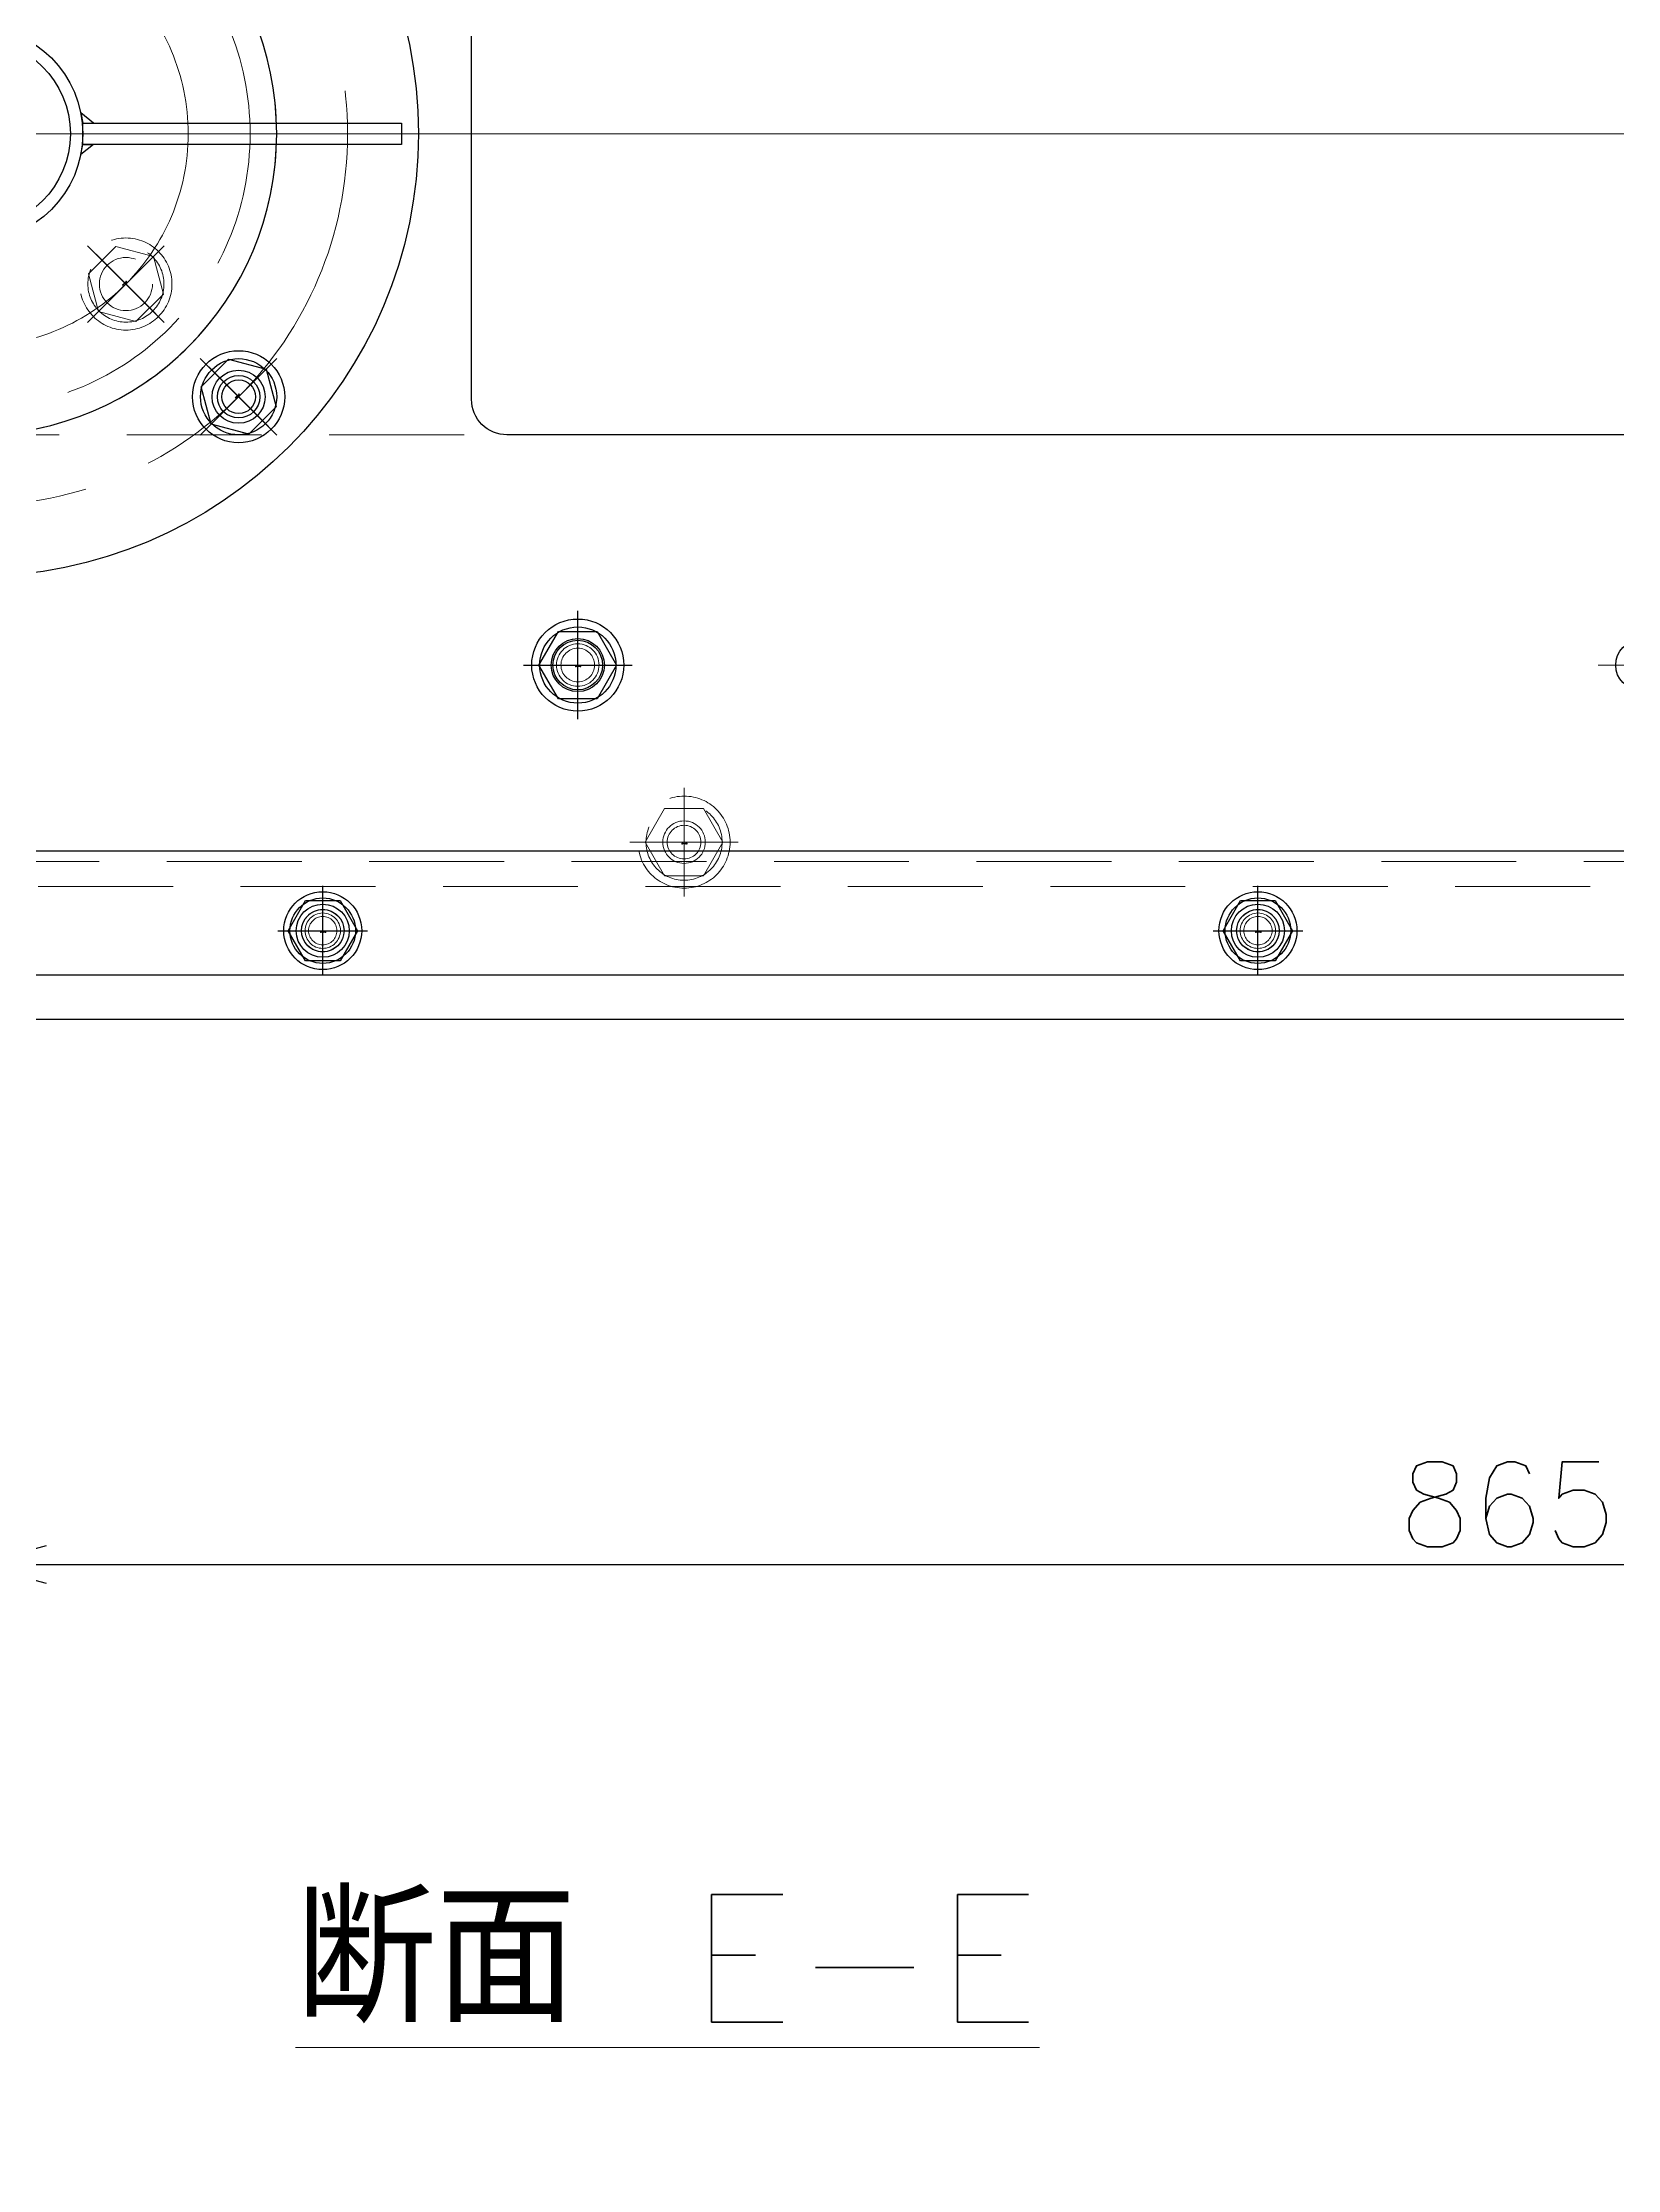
# Model space of a CAD drawing. Header units: millimetres. Extents: x -16130 to 36813, y -8099 to 27484.
# Drawn here: x 12467 to 12912, y 15682 to 16282 of the extents above; entities that cross this region are included whole.
import ezdxf
from ezdxf import colors
from ezdxf.entities.mleader import LeaderData, LeaderLine
from ezdxf.enums import TextEntityAlignment as Align
from ezdxf.math import Vec2, Vec3

# ---------------------------------------------------------------- set-up
doc = ezdxf.new("R2010")
doc.units = ezdxf.units.MM
doc.header["$LTSCALE"] = 6
doc.header["$PDMODE"] = 99
doc.header["$PDSIZE"] = 1
doc.linetypes.add('CENTER2', pattern=[28.575, 19.05, -3.175, 3.175, -3.175])
doc.linetypes.add('HIDDEN', pattern=[9.525, 6.35, -3.175])
for name, color, linetype, lineweight in [('04_HIDDEN', 2, 'HIDDEN', 13), ('05_CENTER', 4, 'CENTER2', 13), ('08_DIM', 3, 'Continuous', 13)]:
    doc.layers.add(name, color=color, linetype=linetype, lineweight=lineweight)
doc.layers.add('10_DRAFT', color=8, linetype='Continuous', lineweight=0, plot=False)
doc.styles.add('KSS_TXT', font='txt.shx', dxfattribs={"bigfont": 'extfont2.shx'})
doc.styles.add('KSS_TXT_L', font='txt.shx', dxfattribs={"height": 3, "bigfont": 'extfont2.shx'})
doc.styles.get("Standard").update_dxf_attribs({"font": 'txt.shx', "bigfont": 'extfont2.shx'})
doc.dimstyles.new('KSS_DIM', dxfattribs={"dimtxt": 3, "dimasz": 2.5, "dimexe": 1.25, "dimexo": 0.625, "dimtad": 1, "dimdsep": 46, "dimtxsty": 'KSS_TXT', "dimblk": 'OPEN30', "dimcen": 0, "dimazin": 2, "dimtfac": 0.75, "dimtmove": 0, "dimatfit": 3, "dimldrblk": 'OPEN30', "dimfxl": 1, "dimtolj": 1, "dimarcsym": 0})

# ---------------------------------------------------------------- blocks, each defined once
blk = doc.blocks.new('M10Tz_1_1_1')
at = {"color": 0}
for radius in [5, 4]:
    blk.add_circle((0, 0), radius, dxfattribs=at)
at = {"layer": '05_CENTER'}
for p, q in [((0, -8.34), (0, 8.34)), ((8.34, 0), (-8.34, 0))]:
    blk.add_line(p, q, dxfattribs=at)
blk = doc.blocks.new('A$C275A7328_1_1_1')
at = {"color": 0}
for points in [[(-1029, -47.5), (-1029, 357.5)], [(-9, 357.5), (-9, 354.5)], [(-9, -46), (-9, -47.5)]]:
    blk.add_lwpolyline(points, dxfattribs=at)
blk.add_lwpolyline([(-749, 240), (-189, 240, -0.414214), (-179, 230), (-179, 80, -0.414214), (-189, 70), (-749, 70, -0.414214), (-759, 80), (-759, 230, -0.414214)], format="xyb", close=True, dxfattribs=at)
for centre, radius in [((-729, 305), 7), ((-429, 305), 7), ((-973.25, 229.25), 6), ((-824.75, 229.25), 6), ((-973.25, 229.25), 4.75), ((-824.75, 229.25), 4.75), ((-973.25, 80.75), 6), ((-973.25, 80.75), 4.75), ((-824.75, 80.75), 6), ((-824.75, 80.75), 4.75), ((-729, 5), 7), ((-429, 5), 7)]:
    blk.add_circle(centre, radius, dxfattribs=at)
at = {"layer": '04_HIDDEN', "color": 0}
for p, q in [((-1029, 362.5), (-1024, 367.5)), ((-980, 367.5), (-979, 366.5)), ((-979, 366.5), (-979, 365.5)), ((-58, 367.5), (-59, 366.5)), ((-59, 366.5), (-59, 365.5)), ((-14, 367.5), (-9, 362.5)), ((-1029, 357.5), (-1029, 362.5)), ((-64, 360.5), (-974, 360.5)), ((-9, 362.5), (-9, 357.5)), ((-1029, -52.5), (-1029, -47.5)), ((-9, -47.5), (-9, -52.5)), ((-1024, -57.5), (-1029, -52.5)), ((-64, -50.5), (-974, -50.5)), ((-9, -52.5), (-14, -57.5)), ((-980, -57.5), (-979, -56.5)), ((-979, -56.5), (-979, -55.5)), ((-59, -56.5), (-59, -55.5)), ((-58, -57.5), (-59, -56.5))]:
    blk.add_line(p, q, dxfattribs=at)
at = {"layer": '04_HIDDEN'}
blk.add_lwpolyline([(-9, 355), (-9, -46)], dxfattribs=at)
blk.add_circle((-899, 155), 85, dxfattribs=at)
at = {"layer": '04_HIDDEN', "color": 0}
for centre, start, end in [((-974, 365.5), 180, 270), ((-64, 365.5), 270, 0), ((-974, -55.5), 90, 180), ((-64, -55.5), 0, 90)]:
    blk.add_arc(centre, 5, start, end, dxfattribs=at)
at = {"layer": '05_CENTER'}
for p, q in [((-729, 293.01), (-729, 316.99)), ((-429, 293.01), (-429, 316.99)), ((-717.01, 305), (-740.99, 305)), ((-417.01, 305), (-440.99, 305)), ((-899, 275.12), (-899, 34.88)), ((-965.94, 221.94), (-980.55, 236.55)), ((-832.06, 221.94), (-817.45, 236.55)), ((-1044.71, 155), (5.73, 155)), ((-965.94, 88.06), (-980.55, 73.45)), ((-832.06, 88.06), (-817.45, 73.45)), ((-729, 16.99), (-729, -6.99)), ((-429, 16.99), (-429, -6.99)), ((-717.01, 5), (-740.99, 5)), ((-417.01, 5), (-440.99, 5))]:
    blk.add_line(p, q, dxfattribs=at)
blk.add_circle((-899, 155), 105, dxfattribs=at)
at = {"layer": '10_DRAFT'}
for p, q in [((-1024, 367.5), (-980, 367.5)), ((-58, 367.5), (-14, 367.5)), ((-1024, -57.5), (-980, -57.5)), ((-58, -57.5), (-14, -57.5))]:
    blk.add_line(p, q, dxfattribs=at)
for p in [(-159, 340), (-19, 340), (-159, 305), (-19, 305), (-159, 5), (-19, 5), (-159, -30), (-19, -30)]:
    blk.add_blockref('M10Tz_1_1_1', p)
blk = doc.blocks.new('A$C285C78E6_1_1_1_1')
at = {"color": 0, "linetype": 'CENTER2'}
for p, q in [((0, -15.31), (0, 15.31)), ((-15.31, 0), (15.31, 0))]:
    blk.add_line(p, q, dxfattribs=at)
at = {"color": 0}
for p, q in [((-10.97, 0), (-5.48, 9.5)), ((-5.48, 9.5), (5.48, 9.5)), ((5.48, 9.5), (10.97, 0)), ((-5.48, -9.5), (-10.97, 0)), ((10.97, 0), (5.48, -9.5)), ((5.48, -9.5), (-5.48, -9.5))]:
    blk.add_line(p, q, dxfattribs=at)
for radius in [13, 10.75]:
    blk.add_circle((0, 0), radius, dxfattribs=at)
at = {"layer": '10_DRAFT', "style": 'KSS_TXT_L'}
blk.add_text('BT-M12', height=0.3, dxfattribs=at).set_placement((-0.7, -0.55))
blk = doc.blocks.new('A$C4BF22672_1_1')
at = {"color": 0}
for p, q in [((-103, -60), (-103, 60)), ((-103, 60), (-3, 60)), ((-85, 25), (-71, 25)), ((-93, 13), (-93, 22)), ((-93, 13), (-103, 13)), ((-63, 17), (-63, -17)), ((-93, -13), (-103, -13)), ((-93, -22), (-93, -13)), ((-71, -25), (-85, -25)), ((-3, -60), (-103, -60))]:
    blk.add_line(p, q, dxfattribs=at)
for points in [[(-3, 30.25), (-3, 120.25), (3, 120.25), (3, 30.25)], [(30.25, 3), (120.25, 3), (120.25, -3), (30.25, -3)], [(-3, -30.25), (-3, -120.25), (3, -120.25), (3, -30.25)]]:
    blk.add_lwpolyline(points, close=True, dxfattribs=at)
at = {"color": 3}
for points in [[(-3, 60), (-6, 60), (-6, 60), (-3, 63)], [(-3, 30.25), (-3, 33.25), (-5.89, 29.67), (-5.89, 29.67)], [(3, 30.25), (3, 33.25), (5.89, 29.67), (5.89, 29.67)], [(30.25, 3), (33.25, 3), (29.67, 5.89), (29.67, 5.89)], [(30.25, -3), (33.25, -3), (29.67, -5.89), (29.67, -5.89)], [(-3, -30.25), (-3, -33.25), (-5.89, -29.67), (-5.89, -29.67)], [(3, -30.25), (3, -33.25), (5.89, -29.67), (5.89, -29.67)], [(-3, -60), (-6, -60), (-6, -60), (-3, -63)], [(-3, -60), (-6, -60), (-6, -60), (-3, -63)]]:
    blk.add_lwpolyline(points, close=True, dxfattribs=at)
at = {"color": 0}
for centre, radius in [((0, 0), 125), ((-74.25, 74.25), 7.5), ((74.25, 74.25), 7.5), ((0, 0), 30.25), ((0, 0), 26.75), ((-74.25, -74.25), 7.5), ((74.25, -74.25), 7.5)]:
    blk.add_circle(centre, radius, dxfattribs=at)
for centre, start, end in [((-85, 17), 90, 180), ((-71, 17), 0, 90), ((-85, -17), 180, 270), ((-71, -17), 270, 0)]:
    blk.add_arc(centre, 8, start, end, dxfattribs=at)
at = {"layer": '04_HIDDEN'}
for p, q in [((-93, 60), (-93, 22)), ((-93, -22), (-93, -60))]:
    blk.add_line(p, q, dxfattribs=at)
for centre, radius in [((0, 0), 77.5), ((-42.43, 42.43), 7.5), ((42.43, 42.43), 7.5), ((-42.43, -42.43), 7.5), ((42.43, -42.43), 7.5)]:
    blk.add_circle(centre, radius, dxfattribs=at)
at = {"layer": '05_CENTER'}
for p, q in [((0, -133.98), (0, 133.98)), ((-82.67, 82.67), (-65.82, 65.82)), ((82.67, 82.67), (65.82, 65.82)), ((-50.85, 50.85), (-34, 34)), ((50.85, 50.85), (34, 34)), ((133.98, 0), (-133.98, 0)), ((-50.85, -50.85), (-34, -34)), ((50.85, -50.85), (34, -34)), ((-82.67, -82.67), (-65.82, -65.82)), ((82.67, -82.67), (65.82, -65.82))]:
    blk.add_line(p, q, dxfattribs=at)
for radius in [105, 60]:
    blk.add_circle((0, 0), radius, dxfattribs=at)
blk = doc.blocks.new('A$C430270C7_1_1')
blk.add_blockref('A$C4BF22672_1_1', (0, 0))
for p, rotation in [((-74.25, 74.25), 45), ((74.25, 74.25), 315), ((-74.25, -74.25), 135), ((74.25, -74.25), 225.000028102088)]:
    blk.add_blockref('A$C285C78E6_1_1_1_1', p, dxfattribs=dict(rotation=rotation))
at = {"layer": '04_HIDDEN'}
for p, rotation in [((-42.43, 42.43), 45.00002810208804), ((42.43, 42.43), 315), ((-42.43, -42.43), 135), ((42.43, -42.43), 225.000028102088)]:
    blk.add_blockref('A$C285C78E6_1_1_1_1', p, dxfattribs=dict(at, rotation=rotation))
blk = doc.blocks.new('_Open30')
at = {"color": 0, "linetype": 'ByBlock', "lineweight": -2}
for p, q in [((-1, 0.268), (0, 0)), ((0, 0), (-1, -0.268)), ((0, 0), (-1, 0))]:
    blk.add_line(p, q, dxfattribs=at)
blk = doc.blocks.new('*D2294')
at = {"layer": '08_DIM', "color": 0, "lineweight": -2, "transparency": 16777216}
for p, q in [((13313.33, 16140.73), (13313.33, 15842.78)), ((12448.33, 16117.74), (12448.33, 15842.78)), ((12468.33, 15852.78), (13293.33, 15852.78))]:
    blk.add_line(p, q, dxfattribs=at)
at = {"layer": 'Defpoints', "color": 0, "transparency": 16777216}
for p in [(13313.33, 16145.73), (12448.33, 16122.74), (13313.33, 15852.78)]:
    blk.add_point(p, dxfattribs=at)
at = {"layer": '08_DIM', "color": 0, "lineweight": -2, "transparency": 16777216, "xscale": 20, "yscale": 20, "zscale": 20, "rotation": 180}
blk.add_blockref('_Open30', (12448.33, 15852.78), dxfattribs=at)
at = {"layer": '08_DIM', "color": 0, "lineweight": -2, "transparency": 16777216, "xscale": 20, "yscale": 20, "zscale": 20}
blk.add_blockref('_Open30', (13313.33, 15852.78), dxfattribs=at)
at = {"layer": '08_DIM', "color": 0, "transparency": 16777216, "insert": (12880.83, 15869.79), "char_height": 24, "attachment_point": 5, "style": 'KSS_TXT'}
blk.add_mtext('\\A1;865', dxfattribs=at)
blk = doc.blocks.new('A$C13BE1A45_1_1')
at = {"color": 0}
blk.add_lwpolyline([(42, -25), (1498, -25), (1500, -23), (1500, 473), (1498, 475), (42, 475), (40, 473), (40, -23)], close=True, dxfattribs=at)
for centre in [(730, 75), (658, 0), (922, 0)]:
    blk.add_circle(centre, 7.5, dxfattribs=at)
blk.add_arc((560, 225), 85, 270, 90, dxfattribs=at)
at = {"layer": '05_CENTER'}
for p, q in [((730, 87.04), (730, 62.96)), ((742.04, 75), (717.96, 75)), ((658, 12.04), (658, -12.04)), ((922, 12.04), (922, -12.04)), ((670.04, 0), (645.96, 0)), ((934.04, 0), (909.96, 0))]:
    blk.add_line(p, q, dxfattribs=at)
at = {"layer": '10_DRAFT'}
blk.add_line((40, 225), (1500, 225), dxfattribs=at)
blk = doc.blocks.new('A$C7EFF71DC_1_1_1')
at = {"color": 0}
blk.add_lwpolyline([(-23, -12.5), (1343, -12.5), (1345, -10.5), (1345, 10.5), (1343, 12.5), (-23, 12.5), (-25, 10.5), (-25, -10.5)], close=True, dxfattribs=at)
for centre in [(528, 0), (792, 0)]:
    blk.add_circle(centre, 6, dxfattribs=at)
at = {"layer": '05_CENTER'}
for p, q in [((528, -9.34), (528, 9.34)), ((792, -9.34), (792, 9.34)), ((537.34, 0), (518.66, 0)), ((801.34, 0), (782.66, 0))]:
    blk.add_line(p, q, dxfattribs=at)
blk = doc.blocks.new('A$C55004500_1_1')
at = {"color": 0}
blk.add_lwpolyline([(-23, -12.5), (1343, -12.5), (1345, -10.5), (1345, 20.5), (1343, 22.5), (-23, 22.5), (-25, 20.5), (-25, -10.5)], close=True, dxfattribs=at)
for centre in [(528, 0), (792, 0)]:
    blk.add_circle(centre, 6, dxfattribs=at)
at = {"layer": '05_CENTER'}
for p, q in [((528, -9.34), (528, 9.34)), ((792, -9.34), (792, 9.34)), ((537.34, 0), (518.66, 0)), ((801.34, 0), (782.66, 0))]:
    blk.add_line(p, q, dxfattribs=at)
blk = doc.blocks.new('A$C491655AE_1_1_1_1')
at = {"color": 0, "linetype": 'CENTER2'}
for p, q in [((0, -12.64), (0, 12.64)), ((-12.64, 0), (12.64, 0))]:
    blk.add_line(p, q, dxfattribs=at)
at = {"color": 0}
for p, q in [((-9.81, 0), (-4.91, 8.5)), ((-4.91, 8.5), (4.91, 8.5)), ((4.91, 8.5), (9.81, 0)), ((-4.91, -8.5), (-9.81, 0)), ((9.81, 0), (4.91, -8.5)), ((4.91, -8.5), (-4.91, -8.5))]:
    blk.add_line(p, q, dxfattribs=at)
for radius in [11, 9.25]:
    blk.add_circle((0, 0), radius, dxfattribs=at)
at = {"layer": '10_DRAFT', "style": 'KSS_TXT_L'}
blk.add_text('BT-M10', height=0.3, dxfattribs=at).set_placement((-0.7, -0.54))
blk = doc.blocks.new('A$C1FDB05AD_1_1')
for name, p in [('A$C55004500_1_1', (-1440, -40)), ('A$C491655AE_1_1_1_1', (-912, -40)), ('A$C491655AE_1_1_1_1', (-648, -40))]:
    blk.add_blockref(name, p)
at = {"layer": '04_HIDDEN'}
blk.add_blockref('A$C7EFF71DC_1_1_1', (-1440, -40), dxfattribs=at)
blk = doc.blocks.new('M12Tz_1_1_1')
at = {"color": 0}
for radius in [6, 4.75]:
    blk.add_circle((0, 0), radius, dxfattribs=at)
at = {"layer": '05_CENTER'}
for p, q in [((0, -10.33), (0, 10.33)), ((10.33, 0), (-10.33, 0))]:
    blk.add_line(p, q, dxfattribs=at)
blk = doc.blocks.new('A$C52AD0FC6_1_1_1')
at = {"color": 0}
blk.add_lwpolyline([(1608, -85), (152, -85), (150, -87), (150, -248), (152, -250), (1608, -250), (1610, -248), (1610, -87)], close=True, dxfattribs=at)
at = {"xscale": -1}
for p in [(840, -150), (870, -200)]:
    blk.add_blockref('M12Tz_1_1_1', p, dxfattribs=at)
for p in [(768, -225), (1032, -225)]:
    blk.add_blockref('M10Tz_1_1_1', p)
blk = doc.blocks.new('AM_BALLOON1')
at = {"transparency": 16777216}
blk.add_circle((0, 0), 5, dxfattribs=at)
blk.add_attdef('B_NUMBER', text='', height=3, dxfattribs=at).set_placement((0, 0), align=Align.MIDDLE_CENTER)
blk = doc.blocks.new('_OPEN')
at = {"color": 0, "linetype": 'ByBlock'}
for p, q in [((-1, 0.167), (0, 0)), ((0, 0), (-1, -0.167)), ((0, 0), (-1, 0))]:
    blk.add_line(p, q, dxfattribs=at)

msp = doc.modelspace()

# ---------------------------------------------------------------- block references
for name, p in [('A$C13BE1A45_1_1', (11888.3258, 16031.7259)), ('A$C1FDB05AD_1_1', (13458.32651, 16071.7259)), ('A$C275A7328_1_1_1', (13347.32577, 16101.7259)), ('A$C430270C7_1_1', (12448.32582, 16256.7259)), ('A$C285C78E6_1_1_1_1', (12618.3258, 16106.7259)), ('A$C285C78E6_1_1_1_1', (12618.3258, 16106.7259))]:
    msp.add_blockref(name, p)
at = {"layer": '04_HIDDEN'}
for name, p in [('A$C52AD0FC6_1_1_1', (11778.32582, 16256.7259)), ('A$C285C78E6_1_1_1_1', (12648.32582, 16056.7259))]:
    msp.add_blockref(name, p, dxfattribs=at)

# ---------------------------------------------------------------- texts
at = {"layer": '08_DIM', "style": 'KSS_TXT'}
msp.add_text('%%u断面 E-E', height=36, dxfattribs=at).set_placement((12538.65458, 15723.61599))

# ---------------------------------------------------------------- dimensions: what is measured, and where the dimension line sits
at = {"layer": '08_DIM'}
dim = msp.add_linear_dim(base=(13313.32582, 15852.77744), p1=(12448.32582, 16122.7421), p2=(13313.32582, 16145.7259), dimstyle='KSS_DIM', override={"dimscale": 8}, dxfattribs=at)
dim.commit()
dim.dimension.update_dxf_attribs({"geometry": '*D2294', "text_midpoint": (12880.82582, 15869.79411)})

# ---------------------------------------------------------------- leaders
ml = msp.add_multileader_block('Standard', dxfattribs=at)
ml.set_content('AM_BALLOON1', color=256, scale=8)
ml.set_attribute('B_NUMBER', 'W', width=0)
ml.set_leader_properties(color=256, linetype='ByLayer', lineweight=-1)
ml.set_arrow_properties(name='OPEN')
ml.build(insert=Vec2(0, 0))
ml.multileader.update_dxf_attribs({"leader_type": 0, "has_dogleg": 0, "text_right_attachment_type": 6, "dogleg_length": 0, "arrow_head_size": 16, "scale": 4, "block_connection_type": 1})
ctx = ml.context
ctx.base_point, ctx.scale, ctx.char_height, ctx.arrow_head_size, ctx.landing_gap_size, ctx.plane_origin = Vec3(13778.40481, 16629.64663), 4, 32, 16, 16, Vec3(13778.40481, 16629.64663)
ctx.right_attachment, ctx.attachment_type = 6, 1
notes = []
notes.append((ctx, [(0, (0, 0, 0), (0, 0), (1, 0), 1, [])]))
ctx.block.insert = Vec3(13778.40481, 16629.64663)
ml = msp.add_multileader_block('Standard', dxfattribs=at)
ml.set_content('AM_BALLOON1', color=256, scale=8)
ml.set_attribute('B_NUMBER', 'V', width=0)
ml.set_leader_properties(color=256, linetype='ByLayer', lineweight=-1)
ml.set_arrow_properties(name='OPEN')
ml.build(insert=Vec2(0, 0))
ml.multileader.update_dxf_attribs({"leader_type": 0, "has_dogleg": 0, "text_right_attachment_type": 6, "dogleg_length": 0, "arrow_head_size": 16, "scale": 4, "block_connection_type": 1})
ctx = ml.context
ctx.base_point, ctx.scale, ctx.char_height, ctx.arrow_head_size, ctx.landing_gap_size, ctx.plane_origin = Vec3(15125.00199, 16612.85008), 4, 32, 16, 16, Vec3(15159.27631, 16609.77428)
ctx.right_attachment, ctx.attachment_type = 6, 1
notes.append((ctx, [(0, (0, 0, 0), (0, 0), (1, 0), 1, [])]))
ctx.block.insert = Vec3(15125.00199, 16612.85008)
for ctx, leaders in notes:
    for number, flags, end, landing, length, lines in leaders:
        leader = LeaderData()
        leader.index, (leader.has_last_leader_line, leader.has_dogleg_vector, leader.attachment_direction) = number, flags
        leader.last_leader_point, leader.dogleg_vector, leader.dogleg_length = Vec3(end), Vec3(landing), length
        for number, points, colour, breaks in lines:
            line = LeaderLine()
            line.index, line.vertices, line.color, line.breaks = number, Vec3.list(points), colors.encode_raw_color(colour), breaks
            leader.lines.append(line)
        ctx.leaders.append(leader)

doc.saveas('drawing.dxf')
